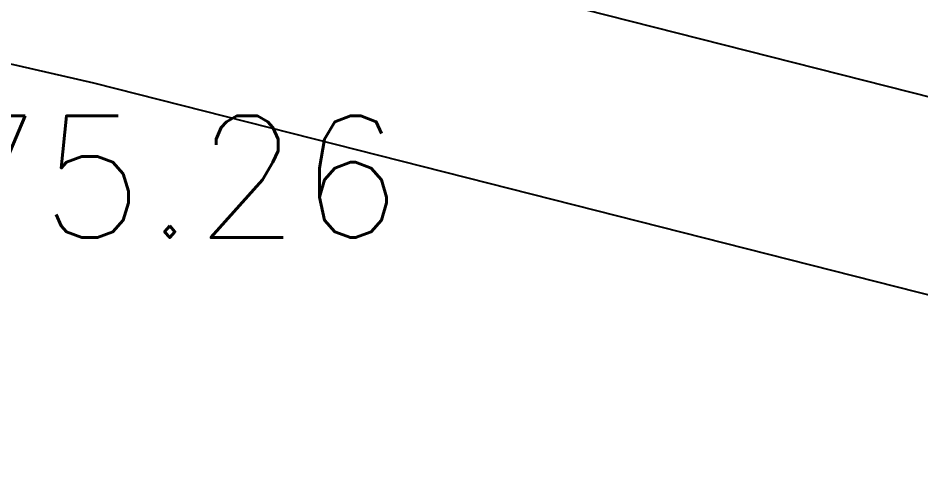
# Model space of a CAD drawing. Header units: millimetres. Extents: x 524954 to 526204, y 9523489 to 9524010.
# Drawn here: x 525456.77 to 525464.19, y 9523645.08 to 9523648.74 of the extents above; entities that cross this region are included whole.
import ezdxf

# ---------------------------------------------------------------- set-up
doc = ezdxf.new("R2010")
doc.units = ezdxf.units.MM
doc.header["$PDMODE"] = 32
doc.header["$PDSIZE"] = 0.5
for name, color, linetype in [('PLUME_5', 6, 'Continuous'), ('PLUME_6', 2, 'Continuous'), ('TopoAlt', 3, 'Continuous'), ('TOPOJIS', 7, 'Continuous')]:
    doc.layers.add(name, color=color, linetype=linetype)
doc.styles.add('Simplex 1.0', font='Simplex.shx', dxfattribs={"width": 0.99, "height": 1})

# ---------------------------------------------------------------- blocks, each defined once
blk = doc.blocks.new('TCPOINT M')
at = {"color": 0}
blk.add_point((0, 0), dxfattribs=at)
at = {"layer": 'TopoAlt', "style": 'Simplex 1.0', "width": 0.99}
blk.add_attdef('ALT', (0.15, 0.15), '', height=1, dxfattribs=at)

msp = doc.modelspace()

# ---------------------------------------------------------------- linework, layer by layer
at = {"layer": 'PLUME_5'}
msp.add_lwpolyline([(525469.6509, 9523645.0847), (525460.4564, 9523647.4215), (525457.3915, 9523648.2005), (525450.7632, 9523649.722), (525441.4959, 9523653.0562), (525436.8622, 9523654.7233), (525432.7272, 9523656.4268), (525423.4599, 9523659.761), (525417.221, 9523662.8149)], dxfattribs=at)
at = {"layer": 'PLUME_6'}
msp.add_lwpolyline([(525470.0404, 9523646.6171), (525460.8458, 9523648.9539), (525457.8174, 9523649.2342), (525451.1527, 9523651.2544), (525442.4204, 9523654.1263), (525437.2881, 9523655.757), (525433.1531, 9523657.4605), (525424.3481, 9523661.3298)], dxfattribs=at)

# ---------------------------------------------------------------- block references
at = {"layer": 'TOPOJIS'}
ref = msp.add_blockref('TCPOINT M', (525455.2074, 9523646.8799, 275.26), dxfattribs=at)
ref.add_attrib('ALT', '275.26', (525455.2574, 9523646.9299, 275.26), dxfattribs={"layer": 'TopoAlt', "height": 1, "style": 'Simplex 1.0', "width": 0.99})

doc.saveas('drawing.dxf')
